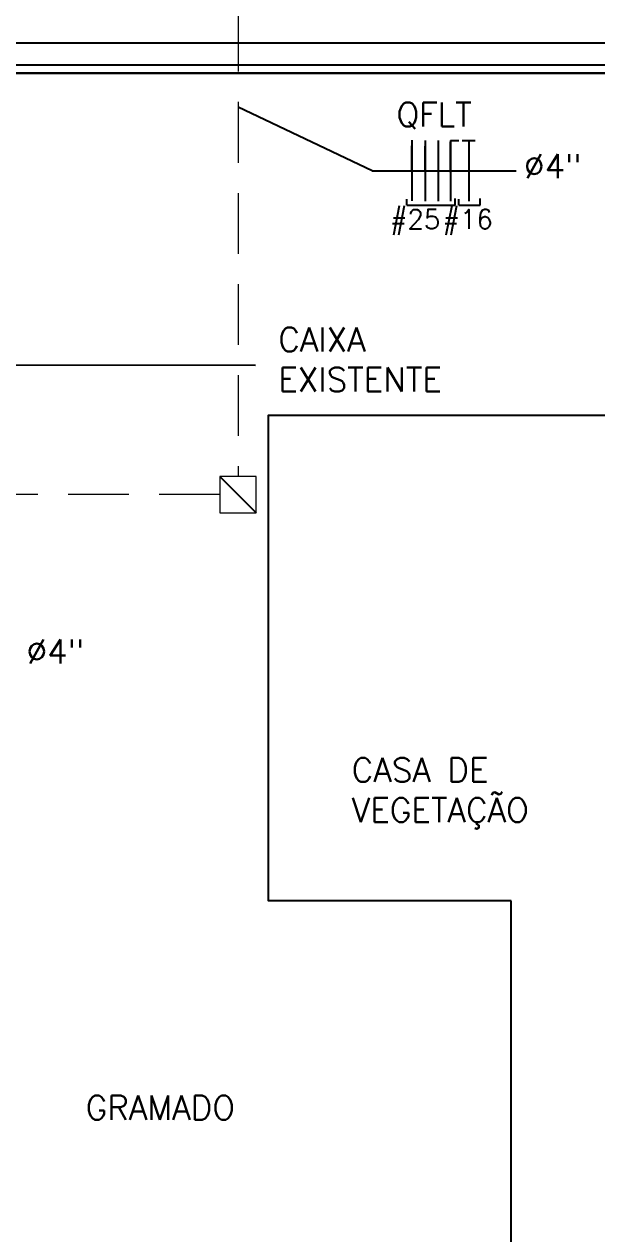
# Model space of a CAD drawing. Header units: millimetres. Extents: x 27525 to 1347740, y 16401 to 59429.
# Drawn here: x 669123 to 670067, y 23393 to 25385 of the extents above; entities that cross this region are included whole.
import ezdxf

# ---------------------------------------------------------------- set-up
doc = ezdxf.new("R2010")
doc.units = ezdxf.units.MM
doc.linetypes.add('DASHDOT', pattern=[1, 0.5, -0.25, 0, -0.25])
doc.linetypes.add('DASHED', pattern=[0.75, 0.5, -0.25])
doc.layers.add('ARQUITETURA', color=8, linetype='Continuous')
doc.layers.add('PERFILADO', color=2, linetype='Continuous')
doc.layers.add('Elétrica', color=7, linetype='Continuous', lineweight=18, true_color=0x0000e0)
doc.layers.add('Visto', color=144, linetype='Continuous', lineweight=9)
doc.styles.add('ROMANS', font='romans.shx')

# ---------------------------------------------------------------- blocks, each defined once
blk = doc.blocks.new('R')
at = {"layer": 'ARQUITETURA', "color": 4, "lineweight": -2, "ltscale": 1.3}
blk.add_line((573950, 105795), (573950, 106159), dxfattribs=at)
blk = doc.blocks.new('N1')
at = {"layer": 'ARQUITETURA', "color": 4, "lineweight": -2, "ltscale": 1.3}
for q in [(603856.7, 118519.9), (603915.2, 118932.3)]:
    blk.add_line((603856.7, 118932.3), q, dxfattribs=at)

msp = doc.modelspace()

# ---------------------------------------------------------------- linework, layer by layer
at = {"color": 0}
for points in [[(665196.14, 25354.527), (671179.045, 25354.459), (671178.831, 24767.793)], [(666481.819, 25304.512), (671129.026, 25304.46), (671128.831, 24767.793)], [(668295.349, 25318.494), (671142.49, 25318.494), (671142.338, 24767.793)], [(671128.831, 24767.793), (671129.026, 25304.494), (668295.349, 25304.494)], [(668697.289, 24824.159), (669504.123, 24823.847)]]:
    msp.add_lwpolyline(points, dxfattribs=at)
msp.add_lwpolyline([(669925.676, 23941.144), (669525.676, 23941.144), (669525.676, 24741.144), (669925.676, 24741.144), (670565.676, 24741.144), (670565.676, 23141.144), (669925.676, 23141.144)], close=True, dxfattribs=at)
at = {"layer": 'ARQUITETURA', "color": 4, "lineweight": -2, "ltscale": 1.3}
for p, q in [((669762.164, 25194.43), (669762.164, 25094.506)), ((669783.676, 25193.811), (669783.676, 25093.887)), ((669805.188, 25193.811), (669805.188, 25093.887)), ((669855.738, 25193.894), (669855.738, 25093.97))]:
    msp.add_line(p, q, dxfattribs=at)
at = {"layer": 'Elétrica', "color": 4, "linetype": 'DASHED', "ltscale": 200}
msp.add_line((669445.676, 24610.472), (668411.416, 24610.472), dxfattribs=at)
msp.add_lwpolyline([(669475.676, 25857.159), (669475.676, 24640.472)], dxfattribs=at)
at = {"layer": 'PERFILADO', "color": 1, "linetype": 'Continuous', "lineweight": -2, "ltscale": 50}
for p, q in [((669696.494, 25143.624), (669475.676, 25248.816)), ((669753.798, 25087.364), (669753.798, 25097.255)), ((669753.798, 25087.364), (669833.565, 25087.364)), ((669833.565, 25087.364), (669833.565, 25098.418)), ((669839.239, 25087.364), (669839.239, 25097.255)), ((669839.239, 25087.364), (669874.813, 25087.364)), ((669874.813, 25087.364), (669874.813, 25098.418))]:
    msp.add_line(p, q, dxfattribs=at)
at = {"layer": 'PERFILADO', "color": 4, "linetype": 'DASHDOT', "lineweight": -2, "ltscale": 50}
msp.add_line((669845.082, 25193.894), (669866.395, 25193.894), dxfattribs=at)
at = {"layer": 'PERFILADO', "color": 1, "lineweight": -2, "ltscale": 1.3}
msp.add_line((669696.494, 25143.624), (669934.004, 25143.624), dxfattribs=at)
at = {"layer": 'PERFILADO', "color": 3, "linetype": 'Continuous', "lineweight": -2, "ltscale": 50}
msp.add_line((669445.676, 24640.472), (669505.676, 24580.472), dxfattribs=at)
at = {"layer": 'Visto', "color": 3}
msp.add_lwpolyline([(669445.676, 24640.472), (669445.676, 24580.472), (669505.676, 24580.472), (669505.676, 24640.472), (669445.676, 24640.472)], dxfattribs=at)

# ---------------------------------------------------------------- block references
at = {"layer": 'ARQUITETURA', "color": 1, "lineweight": -2}
for name, p, xscale, yscale, zscale in [('R', (604042.455, 13029.136), 0.11450427786, 0.11450427786, 0.11450427786), ('R', (604063.967, 13028.518), 0.11450427786, 0.11450427786, 0.11450427786), ('N1', (523488.629, -3627.779), 0.2423370960000001, 0.2423370960000001, 0.2423370960000001), ('R', (590961.868, 10604.722), 0.137405133432, 0.137405133432, 0.137405133432)]:
    msp.add_blockref(name, p, dxfattribs=dict(at, xscale=xscale, yscale=yscale, zscale=zscale))

# ---------------------------------------------------------------- texts
at = {"layer": 'ARQUITETURA', "color": 3, "ltscale": 3, "style": 'ROMANS'}
for s, height, p in [('QFLT', 39.5817, (669736.811, 25216.689)), ('%%C4"', 39.5817, (669946.817, 25131.723)), ('#25', 31.6654, (669726.18, 25048.156)), ('#16', 31.6654, (669812.737, 25048.156)), ('%%C4"', 39.5817, (669126.972, 24332.304))]:
    msp.add_text(s, height=height, dxfattribs=at).set_placement(p)
at = {"layer": 'ARQUITETURA', "color": 3, "ltscale": 3, "char_height": 39.5817, "attachment_point": 7, "style": 'ROMANS'}
for s, insert in [('{CAIXA \\PEXISTENTE}', (669541.883, 24780.162)), ('{CASA DE\\PVEGETAÇÃO}', (669662.921, 24059.821)), ('{GRAMADO}', (669224.557, 23580.852))]:
    msp.add_mtext(s, dxfattribs=dict(at, insert=insert))

doc.saveas('drawing.dxf')
